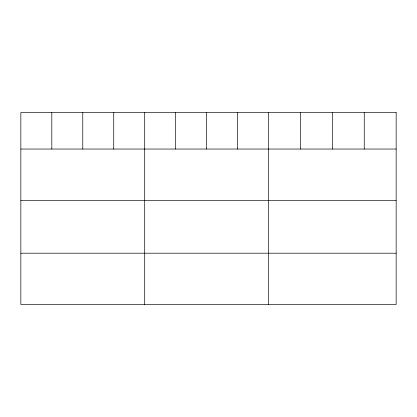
<?xml version="1.0" encoding="UTF-8"?>
<svg xmlns="http://www.w3.org/2000/svg" width="417" height="417" viewBox="0 0 417 417"><rect width="100%" height="100%" fill="white"/><g stroke="black" fill="none" stroke-linecap="round" stroke-linejoin="round"><path stroke-width="0.63" d="M20.85 149.041L396.15 149.041M20.85 200.342L396.15 200.342M20.85 253.202L396.15 253.202M364.249 112.496L364.249 149.041M332.349 112.496L332.349 149.041M300.448 112.496L300.448 149.041M268.548 112.496L268.548 304.504M237.586 112.496L237.586 149.041M206.623 112.496L206.623 149.041M175.661 112.496L175.661 149.041M144.699 112.496L144.699 304.504M113.737 112.496L113.737 149.041M82.775 112.496L82.775 149.041M51.812 112.496L51.812 149.041M396.15 112.496L20.85 112.496L20.85 304.504L396.15 304.504L396.15 112.496"/></g></svg>
